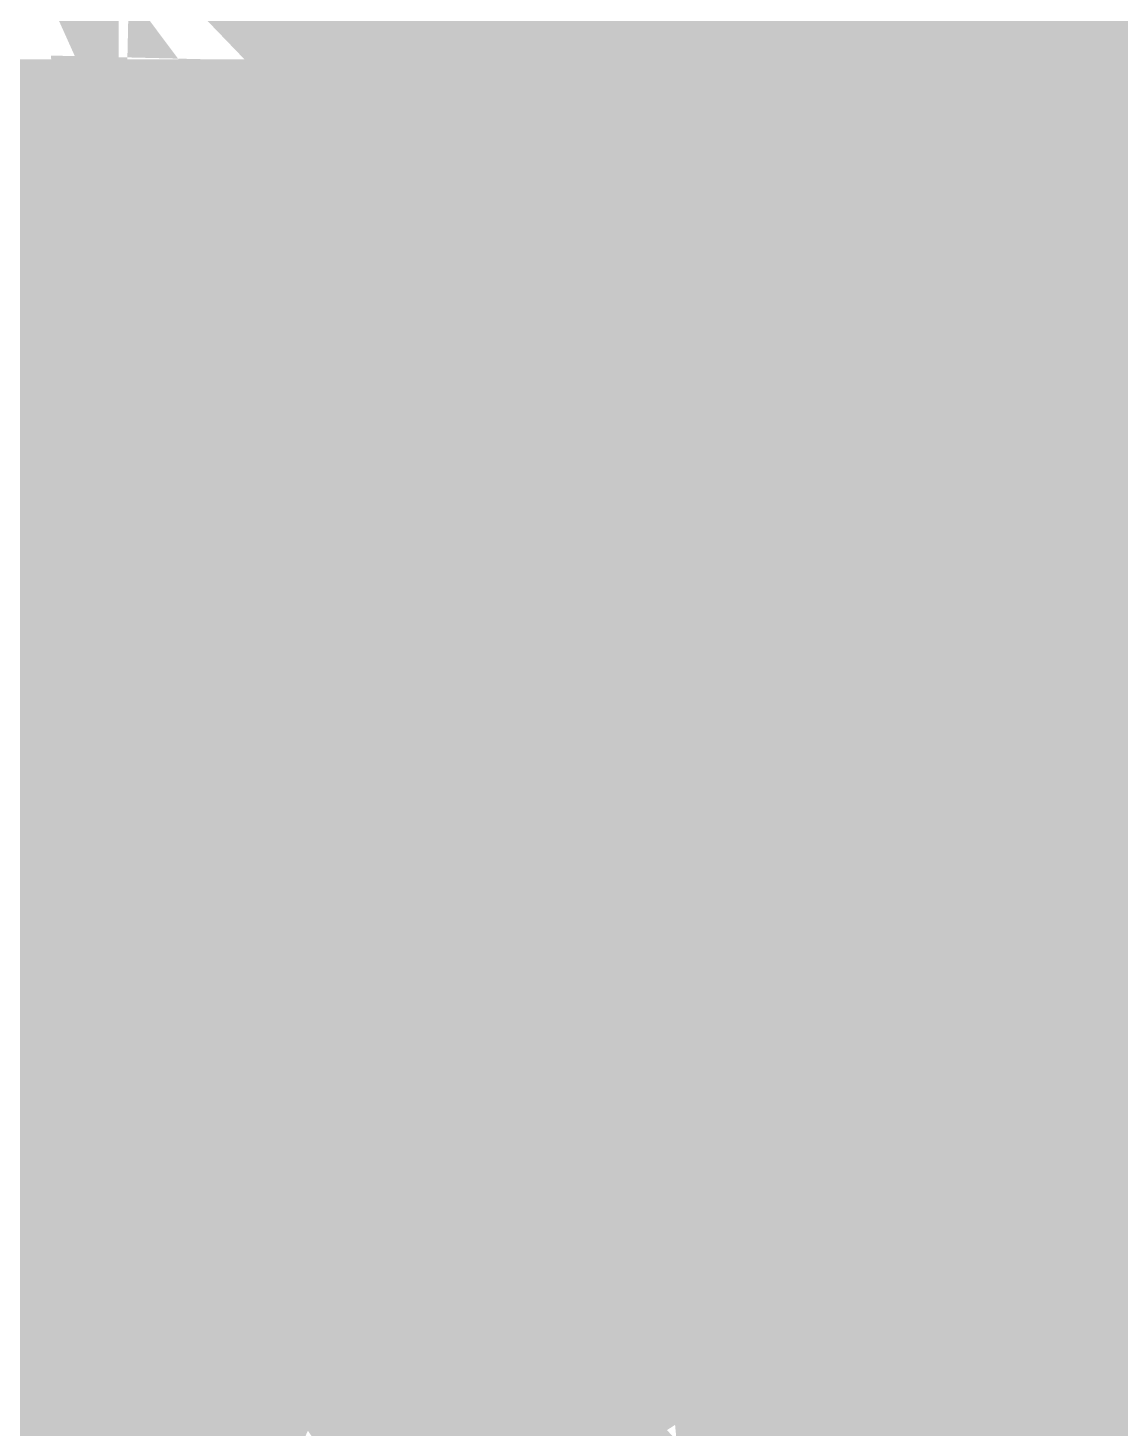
# Model space of a CAD drawing. Header units: millimetres. Extents: x -0.5 to 77.7, y -66.2 to -6.
# Drawn here: x 50.1673 to 50.5024, y -20.7939 to -20.3644 of the extents above; entities that cross this region are included whole.
import ezdxf

# ---------------------------------------------------------------- set-up
doc = ezdxf.new("R2010")
doc.units = ezdxf.units.MM
doc.header["$MEASUREMENT"] = 0
for name, color, linetype, true_color in [('Inner1', 7, 'Continuous', 0x999966), ('Inner2', 7, 'Continuous', 0x008000), ('Top-Silkscreen-Layer', 7, 'Continuous', 0xffcc00)]:
    doc.layers.add(name, color=color, linetype=linetype, true_color=true_color)

msp = doc.modelspace()

# ---------------------------------------------------------------- hatches: boundary and pattern name
at = {"layer": 'Inner1'}
msp.add_hatch(color=256, dxfattribs=at).paths.add_polyline_path([(77.23901, -6.45415), (77.23901, -65.68199), (-0.02286, -65.68199), (-0.02286, -6.45415)])
at = {"layer": 'Top-Silkscreen-Layer'}
for points in [[(50.20785, -20.50403), (50.23359, -20.54157), (50.23841, -20.50385)], [(50.30827, -20.50312), (50.31035, -20.54339), (50.31758, -20.55028), (50.33153, -20.54261), (50.33841, -20.50385)], [(50.31424, -20.60528), (50.30003, -20.6252), (50.29216, -20.64264), (50.30522, -20.65762), (50.31828, -20.6726), (50.33194, -20.66381), (50.3456, -20.65501), (50.3456, -20.63271), (50.3456, -20.61041), (50.3331, -20.60661)], [(50.20932, -20.61388), (50.207, -20.65432), (50.21604, -20.6637), (50.23082, -20.6592), (50.2456, -20.6547), (50.24712, -20.64003)], [(50.20485, -20.73147), (50.20582, -20.77452), (50.21854, -20.79025), (50.23296, -20.7817), (50.23023, -20.71992), (50.21661, -20.71693)], [(50.29846, -20.73078), (50.30264, -20.77537), (50.31718, -20.79135), (50.33127, -20.7836), (50.34911, -20.73024), (50.34331, -20.71566), (50.32607, -20.71566), (50.30883, -20.71566)], [(50.40853, -20.72941), (50.40399, -20.75403), (50.4056, -20.77015), (50.4181, -20.77182), (50.44061, -20.7651), (50.4506, -20.7567), (50.44007, -20.74048)]]:
    msp.add_hatch(color=256, dxfattribs=at).paths.add_polyline_path(points)

# ---------------------------------------------------------------- linework, layer by layer
at = {"layer": 'Inner2', "const_width": 0.4}
msp.add_lwpolyline([(51.0541, -20.57404), (17.52604, -20.57404)], dxfattribs=at)
at = {"layer": 'Top-Silkscreen-Layer', "const_width": 0.254}
msp.add_lwpolyline([(50.10307, -20.9463), (50.07731, -20.95574), (50.07035, -20.93662), (50.06338, -20.9175), (50.07085, -20.9003), (50.07833, -20.88311), (50.08806, -20.88602), (50.10355, -20.89692), (50.15032, -20.89216), (50.10372, -20.83286), (50.06631, -20.82104), (50.05767, -20.80026), (50.06462, -20.79094), (50.07482, -20.77118), (50.07805, -20.76075), (50.08933, -20.76473), (50.10939, -20.77926), (50.1531, -20.74746), (50.09582, -20.7302), (50.0792, -20.74474), (50.07359, -20.72628), (50.05969, -20.69731), (50.0514, -20.68681), (50.05953, -20.67974), (50.06057, -20.58948), (50.06113, -20.56199), (50.07176, -20.53042), (50.07435, -20.50399), (50.06123, -20.4861), (50.05872, -20.44673), (50.06933, -20.43687), (50.0699, -20.41227), (50.07046, -20.38766), (50.06053, -20.37798), (50.04164, -20.35633), (50.03267, -20.34435), (50.05039, -20.33237), (50.0681, -20.32039), (50.0681, -20.29717), (50.0681, -20.27395), (50.05185, -20.26259), (49.9831, -20.29737)], dxfattribs=at)
for points in [[(50.10827, -20.38843), (50.11199, -20.43066), (50.12087, -20.43988), (50.13324, -20.43285), (50.14712, -20.4109)], [(50.20785, -20.50403), (50.23359, -20.54157), (50.23841, -20.50385)], [(50.29898, -20.94411), (50.33406, -21.02221), (50.32772, -20.93057), (50.31485, -20.9271)], [(50.10953, -20.4989), (50.10753, -20.54296), (50.11664, -20.55662), (50.13065, -20.55127), (50.14631, -20.50863)], [(50.30827, -20.50312), (50.31035, -20.54339), (50.31758, -20.55028), (50.33153, -20.54261), (50.33841, -20.50385)], [(50.20932, -20.61388), (50.207, -20.65432), (50.21604, -20.6637), (50.23082, -20.6592), (50.2456, -20.6547), (50.24712, -20.64003)], [(50.1014, -20.62052), (50.08511, -20.6392), (50.10204, -20.6567), (50.14639, -20.65488), (50.15404, -20.64149), (50.14949, -20.62585), (50.13131, -20.60602), (50.11768, -20.60184)], [(50.31424, -20.60528), (50.30003, -20.6252), (50.29216, -20.64264), (50.30522, -20.65762), (50.31828, -20.6726), (50.33194, -20.66381), (50.3456, -20.65501), (50.3456, -20.63271), (50.3456, -20.61041), (50.3331, -20.60661)], [(50.40853, -20.72941), (50.40399, -20.75403), (50.4056, -20.77015), (50.4181, -20.77182), (50.44061, -20.7651), (50.4506, -20.7567), (50.44007, -20.74048)], [(50.50905, -20.72472), (50.50574, -20.76742), (50.51726, -20.77983), (50.53143, -20.77207), (50.52826, -20.71979)], [(49.70349, -20.828), (49.6881, -20.84284), (49.6881, -20.86266), (49.75782, -20.892)], [(50.20485, -20.73147), (50.20582, -20.77452), (50.21854, -20.79025), (50.23296, -20.7817), (50.23023, -20.71992), (50.21661, -20.71693)], [(50.29846, -20.73078), (50.30264, -20.77537), (50.31718, -20.79135), (50.33127, -20.7836), (50.34911, -20.73024), (50.34331, -20.71566), (50.32607, -20.71566), (50.30883, -20.71566)], [(50.30185, -20.83364), (50.2881, -20.84219), (50.2881, -20.8608), (50.29589, -20.89216), (50.30367, -20.9049), (50.32325, -20.9049), (50.34284, -20.9049), (50.35058, -20.88775)], [(50.4981, -20.84182), (50.50268, -20.8901), (50.51726, -20.90612), (50.53268, -20.89567), (50.5485, -20.85336)], [(50.19846, -20.84546), (50.20154, -20.88882), (50.2531, -20.86176), (50.22496, -20.83035), (50.20883, -20.83035)], [(50.40908, -20.83939), (50.40525, -20.88491), (50.41616, -20.90061), (50.43242, -20.89097), (50.44867, -20.88133), (50.44714, -20.86052), (50.4456, -20.83972), (50.43221, -20.83564)], [(50.18515, -21.23462), (50.19195, -21.24905), (50.2022, -21.25394), (50.20881, -21.25874), (50.19272, -21.27719), (50.17663, -21.29565), (50.17244, -21.28807), (50.17814, -21.22029)]]:
    msp.add_lwpolyline(points, close=True, dxfattribs=at)

doc.saveas('drawing.dxf')
